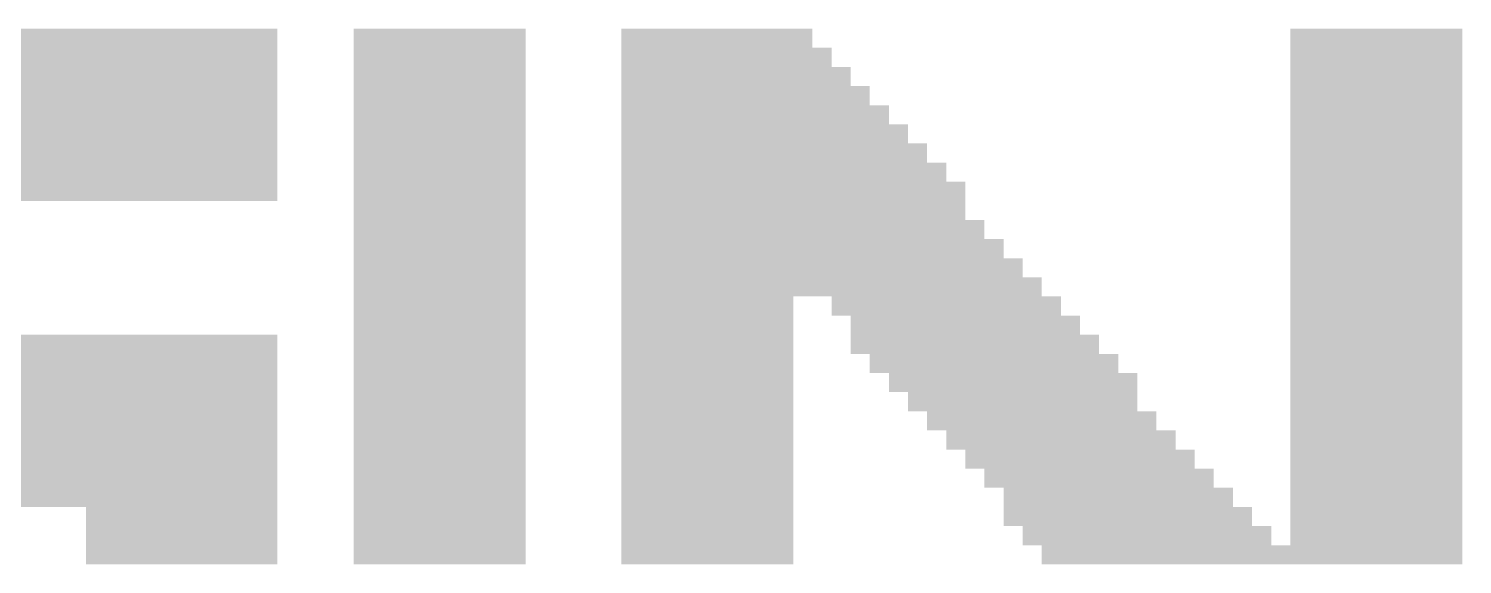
# Model space of a CAD drawing. Extents: x -36 to 36, y -94 to 86.
# Drawn here: x -25.282 to -23.377, y 82.99 to 83.701 of the extents above; entities that cross this region are included whole.
import ezdxf

# ---------------------------------------------------------------- set-up
doc = ezdxf.new("R2010")
doc.units = 0
doc.layers.add('21', color=253, linetype='CONTINUOUS')

# ---------------------------------------------------------------- blocks, each defined once
blk = doc.blocks.new('RECT')
blk.add_solid([(-0.5, -0.5), (0.5, -0.5), (-0.5, 0.5), (0.5, 0.5)])

msp = doc.modelspace()

# ---------------------------------------------------------------- block references
at = {"layer": '21', "xscale": 0.0254, "yscale": 0.0254}
for p in [(-25.2951, 83.6883), (-25.2697, 83.6883), (-25.2443, 83.6883), (-25.2189, 83.6883), (-25.1935, 83.6883), (-25.1681, 83.6883), (-25.1427, 83.6883), (-25.1173, 83.6883), (-25.0919, 83.6883), (-25.0665, 83.6883), (-25.0411, 83.6883), (-25.0157, 83.6883), (-24.9903, 83.6883), (-24.9649, 83.6883), (-24.8379, 83.6883), (-24.8125, 83.6883), (-24.7871, 83.6883), (-24.7617, 83.6883), (-24.7363, 83.6883), (-24.7109, 83.6883), (-24.6855, 83.6883), (-24.6601, 83.6883), (-24.6347, 83.6883), (-24.4823, 83.6883), (-24.4569, 83.6883), (-24.4315, 83.6883), (-24.4061, 83.6883), (-24.3807, 83.6883), (-24.3553, 83.6883), (-24.3299, 83.6883), (-24.3045, 83.6883), (-24.2791, 83.6883), (-24.2537, 83.6883), (-23.5933, 83.6883), (-23.5679, 83.6883), (-23.5425, 83.6883), (-23.5171, 83.6883), (-23.4917, 83.6883), (-23.4663, 83.6883), (-23.4409, 83.6883), (-23.4155, 83.6883), (-23.3901, 83.6883), (-25.2951, 83.6629), (-25.2697, 83.6629), (-25.2443, 83.6629), (-25.2189, 83.6629), (-25.1935, 83.6629), (-25.1681, 83.6629), (-25.1427, 83.6629), (-25.1173, 83.6629), (-25.0919, 83.6629), (-25.0665, 83.6629), (-25.0411, 83.6629), (-25.0157, 83.6629), (-24.9903, 83.6629), (-24.9649, 83.6629), (-24.8379, 83.6629), (-24.8125, 83.6629), (-24.7871, 83.6629), (-24.7617, 83.6629), (-24.7363, 83.6629), (-24.7109, 83.6629), (-24.6855, 83.6629), (-24.6601, 83.6629), (-24.6347, 83.6629), (-24.4823, 83.6629), (-24.4569, 83.6629), (-24.4315, 83.6629), (-24.4061, 83.6629), (-24.3807, 83.6629), (-24.3553, 83.6629), (-24.3299, 83.6629), (-24.3045, 83.6629), (-24.2791, 83.6629), (-24.2537, 83.6629), (-24.2283, 83.6629), (-23.5933, 83.6629), (-23.5679, 83.6629), (-23.5425, 83.6629), (-23.5171, 83.6629), (-23.4917, 83.6629), (-23.4663, 83.6629), (-23.4409, 83.6629), (-23.4155, 83.6629), (-23.3901, 83.6629), (-25.2951, 83.6375), (-25.2697, 83.6375), (-25.2443, 83.6375), (-25.2189, 83.6375), (-25.1935, 83.6375), (-25.1681, 83.6375), (-25.1427, 83.6375), (-25.1173, 83.6375), (-25.0919, 83.6375), (-25.0665, 83.6375), (-25.0411, 83.6375), (-25.0157, 83.6375), (-24.9903, 83.6375), (-24.9649, 83.6375), (-24.8379, 83.6375), (-24.8125, 83.6375), (-24.7871, 83.6375), (-24.7617, 83.6375), (-24.7363, 83.6375), (-24.7109, 83.6375), (-24.6855, 83.6375), (-24.6601, 83.6375), (-24.6347, 83.6375), (-24.4823, 83.6375), (-24.4569, 83.6375), (-24.4315, 83.6375), (-24.4061, 83.6375), (-24.3807, 83.6375), (-24.3553, 83.6375), (-24.3299, 83.6375), (-24.3045, 83.6375), (-24.2791, 83.6375), (-24.2537, 83.6375), (-24.2283, 83.6375), (-24.2029, 83.6375), (-23.5933, 83.6375), (-23.5679, 83.6375), (-23.5425, 83.6375), (-23.5171, 83.6375), (-23.4917, 83.6375), (-23.4663, 83.6375), (-23.4409, 83.6375), (-23.4155, 83.6375), (-23.3901, 83.6375), (-25.2951, 83.6121), (-25.2697, 83.6121), (-25.2443, 83.6121), (-25.2189, 83.6121), (-25.1935, 83.6121), (-25.1681, 83.6121), (-25.1427, 83.6121), (-25.1173, 83.6121), (-25.0919, 83.6121), (-25.0665, 83.6121), (-25.0411, 83.6121), (-25.0157, 83.6121), (-24.9903, 83.6121), (-24.9649, 83.6121), (-24.8379, 83.6121), (-24.8125, 83.6121), (-24.7871, 83.6121), (-24.7617, 83.6121), (-24.7363, 83.6121), (-24.7109, 83.6121), (-24.6855, 83.6121), (-24.6601, 83.6121), (-24.6347, 83.6121), (-24.4823, 83.6121), (-24.4569, 83.6121), (-24.4315, 83.6121), (-24.4061, 83.6121), (-24.3807, 83.6121), (-24.3553, 83.6121), (-24.3299, 83.6121), (-24.3045, 83.6121), (-24.2791, 83.6121), (-24.2537, 83.6121), (-24.2283, 83.6121), (-24.2029, 83.6121), (-24.1775, 83.6121), (-23.5933, 83.6121), (-23.5679, 83.6121), (-23.5425, 83.6121), (-23.5171, 83.6121), (-23.4917, 83.6121), (-23.4663, 83.6121), (-23.4409, 83.6121), (-23.4155, 83.6121), (-23.3901, 83.6121), (-25.2951, 83.5867), (-25.2697, 83.5867), (-25.2443, 83.5867), (-25.2189, 83.5867), (-25.1935, 83.5867), (-25.1681, 83.5867), (-25.1427, 83.5867), (-25.1173, 83.5867), (-25.0919, 83.5867), (-25.0665, 83.5867), (-25.0411, 83.5867), (-25.0157, 83.5867), (-24.9903, 83.5867), (-24.9649, 83.5867), (-24.8379, 83.5867), (-24.8125, 83.5867), (-24.7871, 83.5867), (-24.7617, 83.5867), (-24.7363, 83.5867), (-24.7109, 83.5867), (-24.6855, 83.5867), (-24.6601, 83.5867), (-24.6347, 83.5867), (-24.4823, 83.5867), (-24.4569, 83.5867), (-24.4315, 83.5867), (-24.4061, 83.5867), (-24.3807, 83.5867), (-24.3553, 83.5867), (-24.3299, 83.5867), (-24.3045, 83.5867), (-24.2791, 83.5867), (-24.2537, 83.5867), (-24.2283, 83.5867), (-24.2029, 83.5867), (-24.1775, 83.5867), (-24.1521, 83.5867), (-23.5933, 83.5867), (-23.5679, 83.5867), (-23.5425, 83.5867), (-23.5171, 83.5867), (-23.4917, 83.5867), (-23.4663, 83.5867), (-23.4409, 83.5867), (-23.4155, 83.5867), (-23.3901, 83.5867), (-25.2951, 83.5613), (-25.2697, 83.5613), (-25.2443, 83.5613), (-25.2189, 83.5613), (-25.1935, 83.5613), (-25.1681, 83.5613), (-25.1427, 83.5613), (-25.1173, 83.5613), (-25.0919, 83.5613), (-25.0665, 83.5613), (-25.0411, 83.5613), (-25.0157, 83.5613), (-24.9903, 83.5613), (-24.9649, 83.5613), (-24.8379, 83.5613), (-24.8125, 83.5613), (-24.7871, 83.5613), (-24.7617, 83.5613), (-24.7363, 83.5613), (-24.7109, 83.5613), (-24.6855, 83.5613), (-24.6601, 83.5613), (-24.6347, 83.5613), (-24.4823, 83.5613), (-24.4569, 83.5613), (-24.4315, 83.5613), (-24.4061, 83.5613), (-24.3807, 83.5613), (-24.3553, 83.5613), (-24.3299, 83.5613), (-24.3045, 83.5613), (-24.2791, 83.5613), (-24.2537, 83.5613), (-24.2283, 83.5613), (-24.2029, 83.5613), (-24.1775, 83.5613), (-24.1521, 83.5613), (-24.1267, 83.5613), (-23.5933, 83.5613), (-23.5679, 83.5613), (-23.5425, 83.5613), (-23.5171, 83.5613), (-23.4917, 83.5613), (-23.4663, 83.5613), (-23.4409, 83.5613), (-23.4155, 83.5613), (-23.3901, 83.5613), (-25.2951, 83.5359), (-25.2697, 83.5359), (-25.2443, 83.5359), (-25.2189, 83.5359), (-25.1935, 83.5359), (-25.1681, 83.5359), (-25.1427, 83.5359), (-25.1173, 83.5359), (-25.0919, 83.5359), (-25.0665, 83.5359), (-25.0411, 83.5359), (-25.0157, 83.5359), (-24.9903, 83.5359), (-24.9649, 83.5359), (-24.8379, 83.5359), (-24.8125, 83.5359), (-24.7871, 83.5359), (-24.7617, 83.5359), (-24.7363, 83.5359), (-24.7109, 83.5359), (-24.6855, 83.5359), (-24.6601, 83.5359), (-24.6347, 83.5359), (-24.4823, 83.5359), (-24.4569, 83.5359), (-24.4315, 83.5359), (-24.4061, 83.5359), (-24.3807, 83.5359), (-24.3553, 83.5359), (-24.3299, 83.5359), (-24.3045, 83.5359), (-24.2791, 83.5359), (-24.2537, 83.5359), (-24.2283, 83.5359), (-24.2029, 83.5359), (-24.1775, 83.5359), (-24.1521, 83.5359), (-24.1267, 83.5359), (-24.1013, 83.5359), (-23.5933, 83.5359), (-23.5679, 83.5359), (-23.5425, 83.5359), (-23.5171, 83.5359), (-23.4917, 83.5359), (-23.4663, 83.5359), (-23.4409, 83.5359), (-23.4155, 83.5359), (-23.3901, 83.5359), (-25.2951, 83.5105), (-25.2697, 83.5105), (-25.2443, 83.5105), (-25.2189, 83.5105), (-25.1935, 83.5105), (-25.1681, 83.5105), (-25.1427, 83.5105), (-25.1173, 83.5105), (-25.0919, 83.5105), (-25.0665, 83.5105), (-25.0411, 83.5105), (-25.0157, 83.5105), (-24.9903, 83.5105), (-24.9649, 83.5105), (-24.8379, 83.5105), (-24.8125, 83.5105), (-24.7871, 83.5105), (-24.7617, 83.5105), (-24.7363, 83.5105), (-24.7109, 83.5105), (-24.6855, 83.5105), (-24.6601, 83.5105), (-24.6347, 83.5105), (-24.4823, 83.5105), (-24.4569, 83.5105), (-24.4315, 83.5105), (-24.4061, 83.5105), (-24.3807, 83.5105), (-24.3553, 83.5105), (-24.3299, 83.5105), (-24.3045, 83.5105), (-24.2791, 83.5105), (-24.2537, 83.5105), (-24.2283, 83.5105), (-24.2029, 83.5105), (-24.1775, 83.5105), (-24.1521, 83.5105), (-24.1267, 83.5105), (-24.1013, 83.5105), (-24.0759, 83.5105), (-23.5933, 83.5105), (-23.5679, 83.5105), (-23.5425, 83.5105), (-23.5171, 83.5105), (-23.4917, 83.5105), (-23.4663, 83.5105), (-23.4409, 83.5105), (-23.4155, 83.5105), (-23.3901, 83.5105), (-25.2951, 83.4851), (-25.2697, 83.4851), (-25.2443, 83.4851), (-25.2189, 83.4851), (-25.1935, 83.4851), (-25.1681, 83.4851), (-25.1427, 83.4851), (-25.1173, 83.4851), (-25.0919, 83.4851), (-25.0665, 83.4851), (-25.0411, 83.4851), (-25.0157, 83.4851), (-24.9903, 83.4851), (-24.9649, 83.4851), (-24.8379, 83.4851), (-24.8125, 83.4851), (-24.7871, 83.4851), (-24.7617, 83.4851), (-24.7363, 83.4851), (-24.7109, 83.4851), (-24.6855, 83.4851), (-24.6601, 83.4851), (-24.6347, 83.4851), (-24.4823, 83.4851), (-24.4569, 83.4851), (-24.4315, 83.4851), (-24.4061, 83.4851), (-24.3807, 83.4851), (-24.3553, 83.4851), (-24.3299, 83.4851), (-24.3045, 83.4851), (-24.2791, 83.4851), (-24.2537, 83.4851), (-24.2283, 83.4851), (-24.2029, 83.4851), (-24.1775, 83.4851), (-24.1521, 83.4851), (-24.1267, 83.4851), (-24.1013, 83.4851), (-24.0759, 83.4851), (-24.0505, 83.4851), (-23.5933, 83.4851), (-23.5679, 83.4851), (-23.5425, 83.4851), (-23.5171, 83.4851), (-23.4917, 83.4851), (-23.4663, 83.4851), (-23.4409, 83.4851), (-23.4155, 83.4851), (-23.3901, 83.4851), (-24.8379, 83.4597), (-24.8125, 83.4597), (-24.7871, 83.4597), (-24.7617, 83.4597), (-24.7363, 83.4597), (-24.7109, 83.4597), (-24.6855, 83.4597), (-24.6601, 83.4597), (-24.6347, 83.4597), (-24.4823, 83.4597), (-24.4569, 83.4597), (-24.4315, 83.4597), (-24.4061, 83.4597), (-24.3807, 83.4597), (-24.3553, 83.4597), (-24.3299, 83.4597), (-24.3045, 83.4597), (-24.2791, 83.4597), (-24.2537, 83.4597), (-24.2283, 83.4597), (-24.2029, 83.4597), (-24.1775, 83.4597), (-24.1521, 83.4597), (-24.1267, 83.4597), (-24.1013, 83.4597), (-24.0759, 83.4597), (-24.0505, 83.4597), (-23.5933, 83.4597), (-23.5679, 83.4597), (-23.5425, 83.4597), (-23.5171, 83.4597), (-23.4917, 83.4597), (-23.4663, 83.4597), (-23.4409, 83.4597), (-23.4155, 83.4597), (-23.3901, 83.4597), (-24.8379, 83.4343), (-24.8125, 83.4343), (-24.7871, 83.4343), (-24.7617, 83.4343), (-24.7363, 83.4343), (-24.7109, 83.4343), (-24.6855, 83.4343), (-24.6601, 83.4343), (-24.6347, 83.4343), (-24.4823, 83.4343), (-24.4569, 83.4343), (-24.4315, 83.4343), (-24.4061, 83.4343), (-24.3807, 83.4343), (-24.3553, 83.4343), (-24.3299, 83.4343), (-24.3045, 83.4343), (-24.2791, 83.4343), (-24.2537, 83.4343), (-24.2283, 83.4343), (-24.2029, 83.4343), (-24.1775, 83.4343), (-24.1521, 83.4343), (-24.1267, 83.4343), (-24.1013, 83.4343), (-24.0759, 83.4343), (-24.0505, 83.4343), (-24.0251, 83.4343), (-23.5933, 83.4343), (-23.5679, 83.4343), (-23.5425, 83.4343), (-23.5171, 83.4343), (-23.4917, 83.4343), (-23.4663, 83.4343), (-23.4409, 83.4343), (-23.4155, 83.4343), (-23.3901, 83.4343), (-24.8379, 83.4089), (-24.8125, 83.4089), (-24.7871, 83.4089), (-24.7617, 83.4089), (-24.7363, 83.4089), (-24.7109, 83.4089), (-24.6855, 83.4089), (-24.6601, 83.4089), (-24.6347, 83.4089), (-24.4823, 83.4089), (-24.4569, 83.4089), (-24.4315, 83.4089), (-24.4061, 83.4089), (-24.3807, 83.4089), (-24.3553, 83.4089), (-24.3299, 83.4089), (-24.3045, 83.4089), (-24.2791, 83.4089), (-24.2537, 83.4089), (-24.2283, 83.4089), (-24.2029, 83.4089), (-24.1775, 83.4089), (-24.1521, 83.4089), (-24.1267, 83.4089), (-24.1013, 83.4089), (-24.0759, 83.4089), (-24.0505, 83.4089), (-24.0251, 83.4089), (-23.9997, 83.4089), (-23.5933, 83.4089), (-23.5679, 83.4089), (-23.5425, 83.4089), (-23.5171, 83.4089), (-23.4917, 83.4089), (-23.4663, 83.4089), (-23.4409, 83.4089), (-23.4155, 83.4089), (-23.3901, 83.4089), (-24.8379, 83.3835), (-24.8125, 83.3835), (-24.7871, 83.3835), (-24.7617, 83.3835), (-24.7363, 83.3835), (-24.7109, 83.3835), (-24.6855, 83.3835), (-24.6601, 83.3835), (-24.6347, 83.3835), (-24.4823, 83.3835), (-24.4569, 83.3835), (-24.4315, 83.3835), (-24.4061, 83.3835), (-24.3807, 83.3835), (-24.3553, 83.3835), (-24.3299, 83.3835), (-24.3045, 83.3835), (-24.2791, 83.3835), (-24.2537, 83.3835), (-24.2283, 83.3835), (-24.2029, 83.3835), (-24.1775, 83.3835), (-24.1521, 83.3835), (-24.1267, 83.3835), (-24.1013, 83.3835), (-24.0759, 83.3835), (-24.0505, 83.3835), (-24.0251, 83.3835), (-23.9997, 83.3835), (-23.9743, 83.3835), (-23.5933, 83.3835), (-23.5679, 83.3835), (-23.5425, 83.3835), (-23.5171, 83.3835), (-23.4917, 83.3835), (-23.4663, 83.3835), (-23.4409, 83.3835), (-23.4155, 83.3835), (-23.3901, 83.3835), (-24.8379, 83.3581), (-24.8125, 83.3581), (-24.7871, 83.3581), (-24.7617, 83.3581), (-24.7363, 83.3581), (-24.7109, 83.3581), (-24.6855, 83.3581), (-24.6601, 83.3581), (-24.6347, 83.3581), (-24.4823, 83.3581), (-24.4569, 83.3581), (-24.4315, 83.3581), (-24.4061, 83.3581), (-24.3807, 83.3581), (-24.3553, 83.3581), (-24.3299, 83.3581), (-24.3045, 83.3581), (-24.2791, 83.3581), (-24.2537, 83.3581), (-24.2283, 83.3581), (-24.2029, 83.3581), (-24.1775, 83.3581), (-24.1521, 83.3581), (-24.1267, 83.3581), (-24.1013, 83.3581), (-24.0759, 83.3581), (-24.0505, 83.3581), (-24.0251, 83.3581), (-23.9997, 83.3581), (-23.9743, 83.3581), (-23.9489, 83.3581), (-23.5933, 83.3581), (-23.5679, 83.3581), (-23.5425, 83.3581), (-23.5171, 83.3581), (-23.4917, 83.3581), (-23.4663, 83.3581), (-23.4409, 83.3581), (-23.4155, 83.3581), (-23.3901, 83.3581), (-24.8379, 83.3327), (-24.8125, 83.3327), (-24.7871, 83.3327), (-24.7617, 83.3327), (-24.7363, 83.3327), (-24.7109, 83.3327), (-24.6855, 83.3327), (-24.6601, 83.3327), (-24.6347, 83.3327), (-24.4823, 83.3327), (-24.4569, 83.3327), (-24.4315, 83.3327), (-24.4061, 83.3327), (-24.3807, 83.3327), (-24.3553, 83.3327), (-24.3299, 83.3327), (-24.3045, 83.3327), (-24.2791, 83.3327), (-24.2029, 83.3327), (-24.1775, 83.3327), (-24.1521, 83.3327), (-24.1267, 83.3327), (-24.1013, 83.3327), (-24.0759, 83.3327), (-24.0505, 83.3327), (-24.0251, 83.3327), (-23.9997, 83.3327), (-23.9743, 83.3327), (-23.9489, 83.3327), (-23.9235, 83.3327), (-23.5933, 83.3327), (-23.5679, 83.3327), (-23.5425, 83.3327), (-23.5171, 83.3327), (-23.4917, 83.3327), (-23.4663, 83.3327), (-23.4409, 83.3327), (-23.4155, 83.3327), (-23.3901, 83.3327), (-24.8379, 83.3073), (-24.8125, 83.3073), (-24.7871, 83.3073), (-24.7617, 83.3073), (-24.7363, 83.3073), (-24.7109, 83.3073), (-24.6855, 83.3073), (-24.6601, 83.3073), (-24.6347, 83.3073), (-24.4823, 83.3073), (-24.4569, 83.3073), (-24.4315, 83.3073), (-24.4061, 83.3073), (-24.3807, 83.3073), (-24.3553, 83.3073), (-24.3299, 83.3073), (-24.3045, 83.3073), (-24.2791, 83.3073), (-24.1775, 83.3073), (-24.1521, 83.3073), (-24.1267, 83.3073), (-24.1013, 83.3073), (-24.0759, 83.3073), (-24.0505, 83.3073), (-24.0251, 83.3073), (-23.9997, 83.3073), (-23.9743, 83.3073), (-23.9489, 83.3073), (-23.9235, 83.3073), (-23.8981, 83.3073), (-23.5933, 83.3073), (-23.5679, 83.3073), (-23.5425, 83.3073), (-23.5171, 83.3073), (-23.4917, 83.3073), (-23.4663, 83.3073), (-23.4409, 83.3073), (-23.4155, 83.3073), (-23.3901, 83.3073), (-25.2951, 83.2819), (-25.2697, 83.2819), (-25.2443, 83.2819), (-25.2189, 83.2819), (-25.1935, 83.2819), (-25.1681, 83.2819), (-25.1427, 83.2819), (-25.1173, 83.2819), (-25.0919, 83.2819), (-25.0665, 83.2819), (-25.0411, 83.2819), (-25.0157, 83.2819), (-24.9903, 83.2819), (-24.9649, 83.2819), (-24.8379, 83.2819), (-24.8125, 83.2819), (-24.7871, 83.2819), (-24.7617, 83.2819), (-24.7363, 83.2819), (-24.7109, 83.2819), (-24.6855, 83.2819), (-24.6601, 83.2819), (-24.6347, 83.2819), (-24.4823, 83.2819), (-24.4569, 83.2819), (-24.4315, 83.2819), (-24.4061, 83.2819), (-24.3807, 83.2819), (-24.3553, 83.2819), (-24.3299, 83.2819), (-24.3045, 83.2819), (-24.2791, 83.2819), (-24.1775, 83.2819), (-24.1521, 83.2819), (-24.1267, 83.2819), (-24.1013, 83.2819), (-24.0759, 83.2819), (-24.0505, 83.2819), (-24.0251, 83.2819), (-23.9997, 83.2819), (-23.9743, 83.2819), (-23.9489, 83.2819), (-23.9235, 83.2819), (-23.8981, 83.2819), (-23.8727, 83.2819), (-23.5933, 83.2819), (-23.5679, 83.2819), (-23.5425, 83.2819), (-23.5171, 83.2819), (-23.4917, 83.2819), (-23.4663, 83.2819), (-23.4409, 83.2819), (-23.4155, 83.2819), (-23.3901, 83.2819), (-25.2951, 83.2565), (-25.2697, 83.2565), (-25.2443, 83.2565), (-25.2189, 83.2565), (-25.1935, 83.2565), (-25.1681, 83.2565), (-25.1427, 83.2565), (-25.1173, 83.2565), (-25.0919, 83.2565), (-25.0665, 83.2565), (-25.0411, 83.2565), (-25.0157, 83.2565), (-24.9903, 83.2565), (-24.9649, 83.2565), (-24.8379, 83.2565), (-24.8125, 83.2565), (-24.7871, 83.2565), (-24.7617, 83.2565), (-24.7363, 83.2565), (-24.7109, 83.2565), (-24.6855, 83.2565), (-24.6601, 83.2565), (-24.6347, 83.2565), (-24.4823, 83.2565), (-24.4569, 83.2565), (-24.4315, 83.2565), (-24.4061, 83.2565), (-24.3807, 83.2565), (-24.3553, 83.2565), (-24.3299, 83.2565), (-24.3045, 83.2565), (-24.2791, 83.2565), (-24.1521, 83.2565), (-24.1267, 83.2565), (-24.1013, 83.2565), (-24.0759, 83.2565), (-24.0505, 83.2565), (-24.0251, 83.2565), (-23.9997, 83.2565), (-23.9743, 83.2565), (-23.9489, 83.2565), (-23.9235, 83.2565), (-23.8981, 83.2565), (-23.8727, 83.2565), (-23.8473, 83.2565), (-23.5933, 83.2565), (-23.5679, 83.2565), (-23.5425, 83.2565), (-23.5171, 83.2565), (-23.4917, 83.2565), (-23.4663, 83.2565), (-23.4409, 83.2565), (-23.4155, 83.2565), (-23.3901, 83.2565), (-25.2951, 83.2311), (-25.2697, 83.2311), (-25.2443, 83.2311), (-25.2189, 83.2311), (-25.1935, 83.2311), (-25.1681, 83.2311), (-25.1427, 83.2311), (-25.1173, 83.2311), (-25.0919, 83.2311), (-25.0665, 83.2311), (-25.0411, 83.2311), (-25.0157, 83.2311), (-24.9903, 83.2311), (-24.9649, 83.2311), (-24.8379, 83.2311), (-24.8125, 83.2311), (-24.7871, 83.2311), (-24.7617, 83.2311), (-24.7363, 83.2311), (-24.7109, 83.2311), (-24.6855, 83.2311), (-24.6601, 83.2311), (-24.6347, 83.2311), (-24.4823, 83.2311), (-24.4569, 83.2311), (-24.4315, 83.2311), (-24.4061, 83.2311), (-24.3807, 83.2311), (-24.3553, 83.2311), (-24.3299, 83.2311), (-24.3045, 83.2311), (-24.2791, 83.2311), (-24.1267, 83.2311), (-24.1013, 83.2311), (-24.0759, 83.2311), (-24.0505, 83.2311), (-24.0251, 83.2311), (-23.9997, 83.2311), (-23.9743, 83.2311), (-23.9489, 83.2311), (-23.9235, 83.2311), (-23.8981, 83.2311), (-23.8727, 83.2311), (-23.8473, 83.2311), (-23.8219, 83.2311), (-23.5933, 83.2311), (-23.5679, 83.2311), (-23.5425, 83.2311), (-23.5171, 83.2311), (-23.4917, 83.2311), (-23.4663, 83.2311), (-23.4409, 83.2311), (-23.4155, 83.2311), (-23.3901, 83.2311), (-25.2951, 83.2057), (-25.2697, 83.2057), (-25.2443, 83.2057), (-25.2189, 83.2057), (-25.1935, 83.2057), (-25.1681, 83.2057), (-25.1427, 83.2057), (-25.1173, 83.2057), (-25.0919, 83.2057), (-25.0665, 83.2057), (-25.0411, 83.2057), (-25.0157, 83.2057), (-24.9903, 83.2057), (-24.9649, 83.2057), (-24.8379, 83.2057), (-24.8125, 83.2057), (-24.7871, 83.2057), (-24.7617, 83.2057), (-24.7363, 83.2057), (-24.7109, 83.2057), (-24.6855, 83.2057), (-24.6601, 83.2057), (-24.6347, 83.2057), (-24.4823, 83.2057), (-24.4569, 83.2057), (-24.4315, 83.2057), (-24.4061, 83.2057), (-24.3807, 83.2057), (-24.3553, 83.2057), (-24.3299, 83.2057), (-24.3045, 83.2057), (-24.2791, 83.2057), (-24.1013, 83.2057), (-24.0759, 83.2057), (-24.0505, 83.2057), (-24.0251, 83.2057), (-23.9997, 83.2057), (-23.9743, 83.2057), (-23.9489, 83.2057), (-23.9235, 83.2057), (-23.8981, 83.2057), (-23.8727, 83.2057), (-23.8473, 83.2057), (-23.8219, 83.2057), (-23.5933, 83.2057), (-23.5679, 83.2057), (-23.5425, 83.2057), (-23.5171, 83.2057), (-23.4917, 83.2057), (-23.4663, 83.2057), (-23.4409, 83.2057), (-23.4155, 83.2057), (-23.3901, 83.2057), (-25.2951, 83.1803), (-25.2697, 83.1803), (-25.2443, 83.1803), (-25.2189, 83.1803), (-25.1935, 83.1803), (-25.1681, 83.1803), (-25.1427, 83.1803), (-25.1173, 83.1803), (-25.0919, 83.1803), (-25.0665, 83.1803), (-25.0411, 83.1803), (-25.0157, 83.1803), (-24.9903, 83.1803), (-24.9649, 83.1803), (-24.8379, 83.1803), (-24.8125, 83.1803), (-24.7871, 83.1803), (-24.7617, 83.1803), (-24.7363, 83.1803), (-24.7109, 83.1803), (-24.6855, 83.1803), (-24.6601, 83.1803), (-24.6347, 83.1803), (-24.4823, 83.1803), (-24.4569, 83.1803), (-24.4315, 83.1803), (-24.4061, 83.1803), (-24.3807, 83.1803), (-24.3553, 83.1803), (-24.3299, 83.1803), (-24.3045, 83.1803), (-24.2791, 83.1803), (-24.0759, 83.1803), (-24.0505, 83.1803), (-24.0251, 83.1803), (-23.9997, 83.1803), (-23.9743, 83.1803), (-23.9489, 83.1803), (-23.9235, 83.1803), (-23.8981, 83.1803), (-23.8727, 83.1803), (-23.8473, 83.1803), (-23.8219, 83.1803), (-23.7965, 83.1803), (-23.5933, 83.1803), (-23.5679, 83.1803), (-23.5425, 83.1803), (-23.5171, 83.1803), (-23.4917, 83.1803), (-23.4663, 83.1803), (-23.4409, 83.1803), (-23.4155, 83.1803), (-23.3901, 83.1803), (-25.2951, 83.1549), (-25.2697, 83.1549), (-25.2443, 83.1549), (-25.2189, 83.1549), (-25.1935, 83.1549), (-25.1681, 83.1549), (-25.1427, 83.1549), (-25.1173, 83.1549), (-25.0919, 83.1549), (-25.0665, 83.1549), (-25.0411, 83.1549), (-25.0157, 83.1549), (-24.9903, 83.1549), (-24.9649, 83.1549), (-24.8379, 83.1549), (-24.8125, 83.1549), (-24.7871, 83.1549), (-24.7617, 83.1549), (-24.7363, 83.1549), (-24.7109, 83.1549), (-24.6855, 83.1549), (-24.6601, 83.1549), (-24.6347, 83.1549), (-24.4823, 83.1549), (-24.4569, 83.1549), (-24.4315, 83.1549), (-24.4061, 83.1549), (-24.3807, 83.1549), (-24.3553, 83.1549), (-24.3299, 83.1549), (-24.3045, 83.1549), (-24.2791, 83.1549), (-24.0505, 83.1549), (-24.0251, 83.1549), (-23.9997, 83.1549), (-23.9743, 83.1549), (-23.9489, 83.1549), (-23.9235, 83.1549), (-23.8981, 83.1549), (-23.8727, 83.1549), (-23.8473, 83.1549), (-23.8219, 83.1549), (-23.7965, 83.1549), (-23.7711, 83.1549), (-23.5933, 83.1549), (-23.5679, 83.1549), (-23.5425, 83.1549), (-23.5171, 83.1549), (-23.4917, 83.1549), (-23.4663, 83.1549), (-23.4409, 83.1549), (-23.4155, 83.1549), (-23.3901, 83.1549), (-25.2951, 83.1295), (-25.2697, 83.1295), (-25.2443, 83.1295), (-25.2189, 83.1295), (-25.1935, 83.1295), (-25.1681, 83.1295), (-25.1427, 83.1295), (-25.1173, 83.1295), (-25.0919, 83.1295), (-25.0665, 83.1295), (-25.0411, 83.1295), (-25.0157, 83.1295), (-24.9903, 83.1295), (-24.9649, 83.1295), (-24.8379, 83.1295), (-24.8125, 83.1295), (-24.7871, 83.1295), (-24.7617, 83.1295), (-24.7363, 83.1295), (-24.7109, 83.1295), (-24.6855, 83.1295), (-24.6601, 83.1295), (-24.6347, 83.1295), (-24.4823, 83.1295), (-24.4569, 83.1295), (-24.4315, 83.1295), (-24.4061, 83.1295), (-24.3807, 83.1295), (-24.3553, 83.1295), (-24.3299, 83.1295), (-24.3045, 83.1295), (-24.2791, 83.1295), (-24.0251, 83.1295), (-23.9997, 83.1295), (-23.9743, 83.1295), (-23.9489, 83.1295), (-23.9235, 83.1295), (-23.8981, 83.1295), (-23.8727, 83.1295), (-23.8473, 83.1295), (-23.8219, 83.1295), (-23.7965, 83.1295), (-23.7711, 83.1295), (-23.7457, 83.1295), (-23.5933, 83.1295), (-23.5679, 83.1295), (-23.5425, 83.1295), (-23.5171, 83.1295), (-23.4917, 83.1295), (-23.4663, 83.1295), (-23.4409, 83.1295), (-23.4155, 83.1295), (-23.3901, 83.1295), (-25.2951, 83.1041), (-25.2697, 83.1041), (-25.2443, 83.1041), (-25.2189, 83.1041), (-25.1935, 83.1041), (-25.1681, 83.1041), (-25.1427, 83.1041), (-25.1173, 83.1041), (-25.0919, 83.1041), (-25.0665, 83.1041), (-25.0411, 83.1041), (-25.0157, 83.1041), (-24.9903, 83.1041), (-24.9649, 83.1041), (-24.8379, 83.1041), (-24.8125, 83.1041), (-24.7871, 83.1041), (-24.7617, 83.1041), (-24.7363, 83.1041), (-24.7109, 83.1041), (-24.6855, 83.1041), (-24.6601, 83.1041), (-24.6347, 83.1041), (-24.4823, 83.1041), (-24.4569, 83.1041), (-24.4315, 83.1041), (-24.4061, 83.1041), (-24.3807, 83.1041), (-24.3553, 83.1041), (-24.3299, 83.1041), (-24.3045, 83.1041), (-24.2791, 83.1041), (-23.9997, 83.1041), (-23.9743, 83.1041), (-23.9489, 83.1041), (-23.9235, 83.1041), (-23.8981, 83.1041), (-23.8727, 83.1041), (-23.8473, 83.1041), (-23.8219, 83.1041), (-23.7965, 83.1041), (-23.7711, 83.1041), (-23.7457, 83.1041), (-23.7203, 83.1041), (-23.5933, 83.1041), (-23.5679, 83.1041), (-23.5425, 83.1041), (-23.5171, 83.1041), (-23.4917, 83.1041), (-23.4663, 83.1041), (-23.4409, 83.1041), (-23.4155, 83.1041), (-23.3901, 83.1041), (-25.2951, 83.0787), (-25.2697, 83.0787), (-25.2443, 83.0787), (-25.2189, 83.0787), (-25.1935, 83.0787), (-25.1681, 83.0787), (-25.1427, 83.0787), (-25.1173, 83.0787), (-25.0919, 83.0787), (-25.0665, 83.0787), (-25.0411, 83.0787), (-25.0157, 83.0787), (-24.9903, 83.0787), (-24.9649, 83.0787), (-24.8379, 83.0787), (-24.8125, 83.0787), (-24.7871, 83.0787), (-24.7617, 83.0787), (-24.7363, 83.0787), (-24.7109, 83.0787), (-24.6855, 83.0787), (-24.6601, 83.0787), (-24.6347, 83.0787), (-24.4823, 83.0787), (-24.4569, 83.0787), (-24.4315, 83.0787), (-24.4061, 83.0787), (-24.3807, 83.0787), (-24.3553, 83.0787), (-24.3299, 83.0787), (-24.3045, 83.0787), (-24.2791, 83.0787), (-23.9743, 83.0787), (-23.9489, 83.0787), (-23.9235, 83.0787), (-23.8981, 83.0787), (-23.8727, 83.0787), (-23.8473, 83.0787), (-23.8219, 83.0787), (-23.7965, 83.0787), (-23.7711, 83.0787), (-23.7457, 83.0787), (-23.7203, 83.0787), (-23.6949, 83.0787), (-23.5933, 83.0787), (-23.5679, 83.0787), (-23.5425, 83.0787), (-23.5171, 83.0787), (-23.4917, 83.0787), (-23.4663, 83.0787), (-23.4409, 83.0787), (-23.4155, 83.0787), (-23.3901, 83.0787), (-25.1935, 83.0533), (-25.1681, 83.0533), (-25.1427, 83.0533), (-25.1173, 83.0533), (-25.0919, 83.0533), (-25.0665, 83.0533), (-25.0411, 83.0533), (-25.0157, 83.0533), (-24.9903, 83.0533), (-24.9649, 83.0533), (-24.8379, 83.0533), (-24.8125, 83.0533), (-24.7871, 83.0533), (-24.7617, 83.0533), (-24.7363, 83.0533), (-24.7109, 83.0533), (-24.6855, 83.0533), (-24.6601, 83.0533), (-24.6347, 83.0533), (-24.4823, 83.0533), (-24.4569, 83.0533), (-24.4315, 83.0533), (-24.4061, 83.0533), (-24.3807, 83.0533), (-24.3553, 83.0533), (-24.3299, 83.0533), (-24.3045, 83.0533), (-24.2791, 83.0533), (-23.9743, 83.0533), (-23.9489, 83.0533), (-23.9235, 83.0533), (-23.8981, 83.0533), (-23.8727, 83.0533), (-23.8473, 83.0533), (-23.8219, 83.0533), (-23.7965, 83.0533), (-23.7711, 83.0533), (-23.7457, 83.0533), (-23.7203, 83.0533), (-23.6949, 83.0533), (-23.6695, 83.0533), (-23.5933, 83.0533), (-23.5679, 83.0533), (-23.5425, 83.0533), (-23.5171, 83.0533), (-23.4917, 83.0533), (-23.4663, 83.0533), (-23.4409, 83.0533), (-23.4155, 83.0533), (-23.3901, 83.0533), (-25.1935, 83.0279), (-25.1681, 83.0279), (-25.1427, 83.0279), (-25.1173, 83.0279), (-25.0919, 83.0279), (-25.0665, 83.0279), (-25.0411, 83.0279), (-25.0157, 83.0279), (-24.9903, 83.0279), (-24.9649, 83.0279), (-24.8379, 83.0279), (-24.8125, 83.0279), (-24.7871, 83.0279), (-24.7617, 83.0279), (-24.7363, 83.0279), (-24.7109, 83.0279), (-24.6855, 83.0279), (-24.6601, 83.0279), (-24.6347, 83.0279), (-24.4823, 83.0279), (-24.4569, 83.0279), (-24.4315, 83.0279), (-24.4061, 83.0279), (-24.3807, 83.0279), (-24.3553, 83.0279), (-24.3299, 83.0279), (-24.3045, 83.0279), (-24.2791, 83.0279), (-23.9489, 83.0279), (-23.9235, 83.0279), (-23.8981, 83.0279), (-23.8727, 83.0279), (-23.8473, 83.0279), (-23.8219, 83.0279), (-23.7965, 83.0279), (-23.7711, 83.0279), (-23.7457, 83.0279), (-23.7203, 83.0279), (-23.6949, 83.0279), (-23.6695, 83.0279), (-23.6441, 83.0279), (-23.5933, 83.0279), (-23.5679, 83.0279), (-23.5425, 83.0279), (-23.5171, 83.0279), (-23.4917, 83.0279), (-23.4663, 83.0279), (-23.4409, 83.0279), (-23.4155, 83.0279), (-23.3901, 83.0279), (-25.1935, 83.0025), (-25.1681, 83.0025), (-25.1427, 83.0025), (-25.1173, 83.0025), (-25.0919, 83.0025), (-25.0665, 83.0025), (-25.0411, 83.0025), (-25.0157, 83.0025), (-24.9903, 83.0025), (-24.9649, 83.0025), (-24.8379, 83.0025), (-24.8125, 83.0025), (-24.7871, 83.0025), (-24.7617, 83.0025), (-24.7363, 83.0025), (-24.7109, 83.0025), (-24.6855, 83.0025), (-24.6601, 83.0025), (-24.6347, 83.0025), (-24.4823, 83.0025), (-24.4569, 83.0025), (-24.4315, 83.0025), (-24.4061, 83.0025), (-24.3807, 83.0025), (-24.3553, 83.0025), (-24.3299, 83.0025), (-24.3045, 83.0025), (-24.2791, 83.0025), (-23.9235, 83.0025), (-23.8981, 83.0025), (-23.8727, 83.0025), (-23.8473, 83.0025), (-23.8219, 83.0025), (-23.7965, 83.0025), (-23.7711, 83.0025), (-23.7457, 83.0025), (-23.7203, 83.0025), (-23.6949, 83.0025), (-23.6695, 83.0025), (-23.6441, 83.0025), (-23.6187, 83.0025), (-23.5933, 83.0025), (-23.5679, 83.0025), (-23.5425, 83.0025), (-23.5171, 83.0025), (-23.4917, 83.0025), (-23.4663, 83.0025), (-23.4409, 83.0025), (-23.4155, 83.0025), (-23.3901, 83.0025)]:
    msp.add_blockref('RECT', p, dxfattribs=at)

doc.saveas('drawing.dxf')
